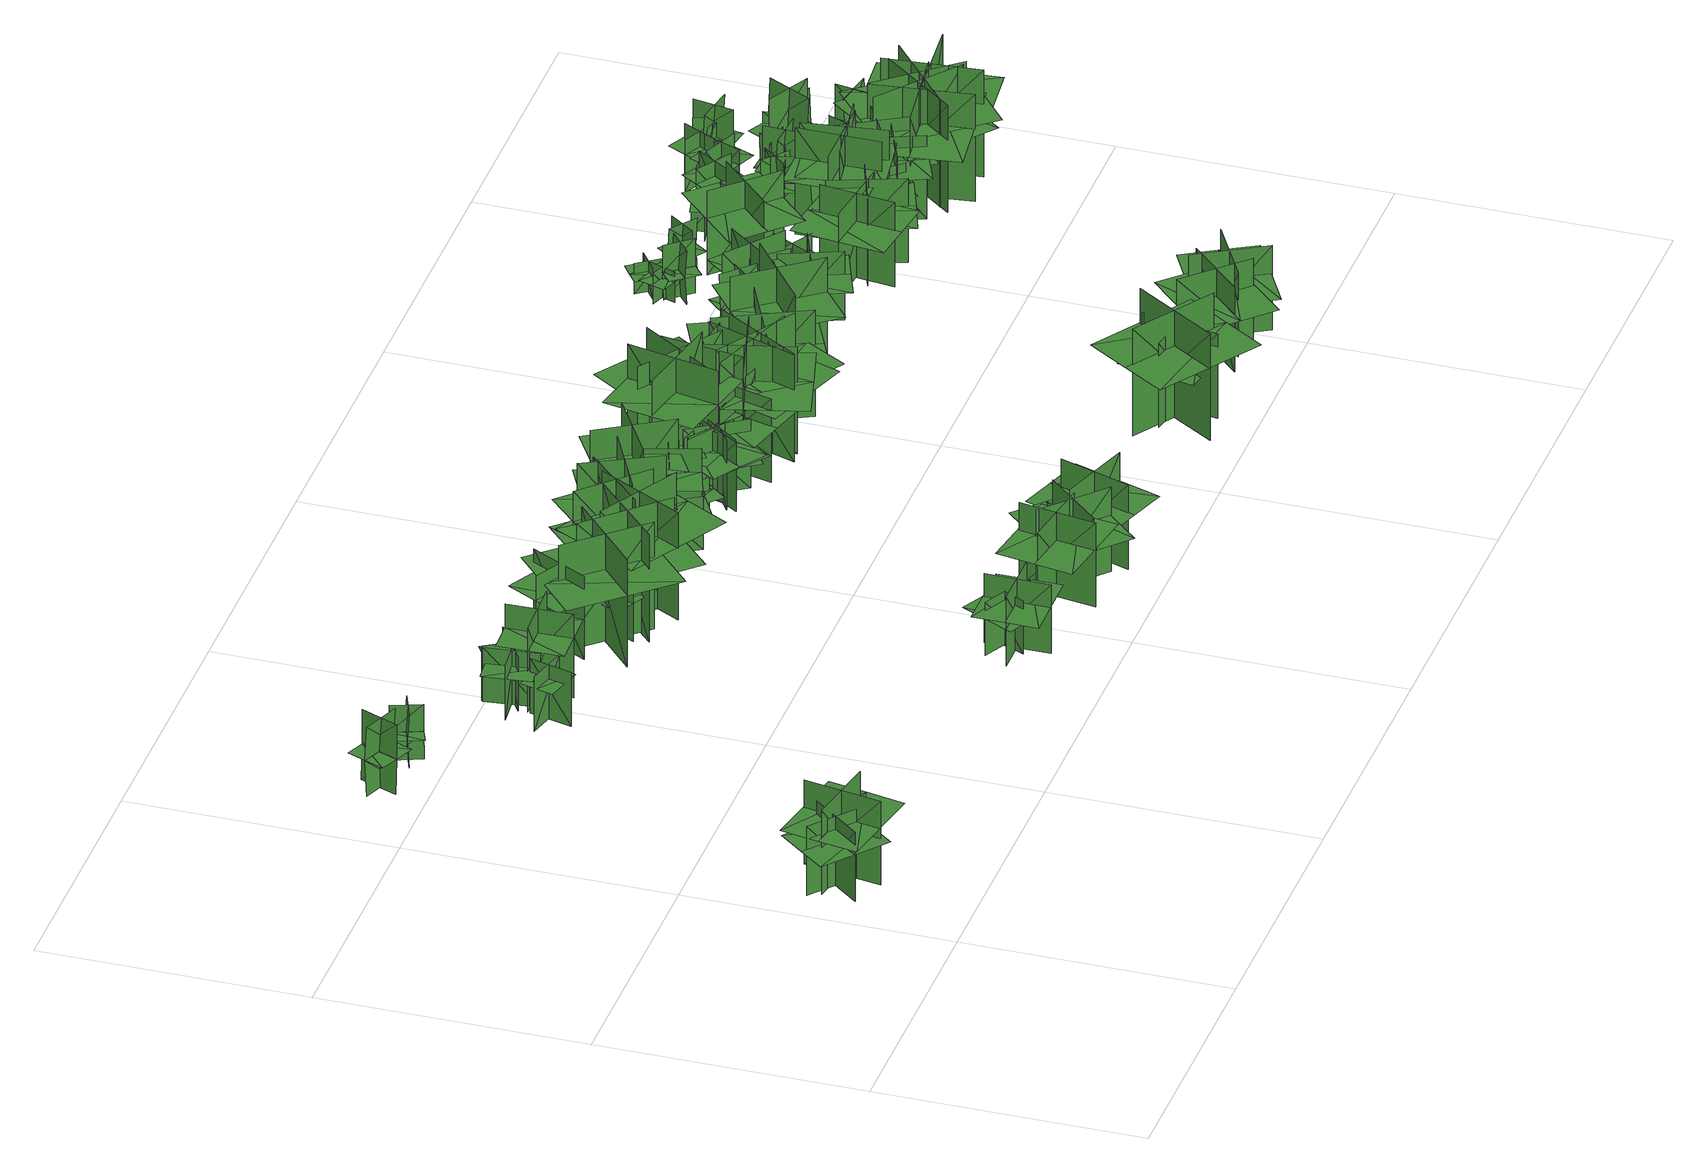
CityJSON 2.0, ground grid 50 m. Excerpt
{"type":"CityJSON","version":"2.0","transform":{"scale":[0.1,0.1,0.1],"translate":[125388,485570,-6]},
"CityObjects":{
"tree1":{"type":"SolitaryVegetationObject","geometry":[{"type":"MultiSurface","lod":"1","boundaries":[[[0,1,2]],[[0,2,3]],[[4,5,6]],[[4,6,7]],[[8,9,10]],[[8,10,11]],[[8,11,12]],[[8,12,13]]]}]},
"tree2":{"type":"SolitaryVegetationObject","geometry":[{"type":"MultiSurface","lod":"1","boundaries":[[[14,15,16]],[[14,16,17]],[[18,19,20]],[[18,20,21]],[[22,23,24]],[[22,24,25]],[[22,25,26]],[[22,26,27]]]}]},
"tree3":{"type":"SolitaryVegetationObject","geometry":[{"type":"MultiSurface","lod":"1","boundaries":[[[28,29,30]],[[28,30,31]],[[32,33,34]],[[32,34,35]],[[36,37,33]],[[36,33,32]],[[38,39,29]],[[38,29,28]],[[28,29,40]],[[28,40,41]],[[28,42,43]],[[28,43,29]]]}]},
"tree4":{"type":"SolitaryVegetationObject","geometry":[{"type":"MultiSurface","lod":"1","boundaries":[[[44,45,46]],[[44,46,47]],[[48,49,50]],[[48,50,51]],[[52,53,49]],[[52,49,48]],[[54,55,45]],[[54,45,44]],[[44,45,56]],[[44,56,57]],[[44,58,59]],[[44,59,45]]]}]},
"tree5":{"type":"SolitaryVegetationObject","geometry":[{"type":"MultiSurface","lod":"1","boundaries":[[[60,61,62]],[[60,62,63]],[[64,65,66]],[[64,66,67]],[[68,69,70]],[[68,70,71]],[[68,72,73]],[[68,73,69]]]}]},
"tree6":{"type":"SolitaryVegetationObject","geometry":[{"type":"MultiSurface","lod":"1","boundaries":[[[74,75,76]],[[74,76,77]],[[78,79,80]],[[78,80,81]],[[82,83,84]],[[82,84,85]],[[82,85,86]],[[82,86,87]]]}]},
"tree7":{"type":"SolitaryVegetationObject","geometry":[{"type":"MultiSurface","lod":"1","boundaries":[[[88,89,90]],[[88,90,91]],[[92,93,94]],[[92,94,95]],[[96,97,98]],[[96,98,99]],[[96,99,100]],[[96,100,101]]]}]},
"tree8":{"type":"SolitaryVegetationObject","geometry":[{"type":"MultiSurface","lod":"1","boundaries":[[[102,103,104]],[[102,104,105]],[[106,107,108]],[[106,108,109]],[[110,111,112]],[[110,112,113]],[[110,113,114]],[[110,114,115]]]}]},
"tree9":{"type":"SolitaryVegetationObject","geometry":[{"type":"MultiSurface","lod":"1","boundaries":[[[116,117,118]],[[116,118,119]],[[120,121,122]],[[120,122,123]],[[124,125,126]],[[124,126,127]],[[124,128,129]],[[124,129,125]]]}]},
"tree10":{"type":"SolitaryVegetationObject","geometry":[{"type":"MultiSurface","lod":"1","boundaries":[[[130,131,132]],[[130,132,133]],[[134,135,136]],[[134,136,137]],[[138,139,140]],[[138,140,141]],[[138,141,142]],[[138,142,143]]]}]},
"tree11":{"type":"SolitaryVegetationObject","geometry":[{"type":"MultiSurface","lod":"1","boundaries":[[[144,145,146]],[[144,146,147]],[[148,149,150]],[[148,150,151]],[[152,153,154]],[[152,154,155]],[[152,155,156]],[[152,156,157]]]}]},
"tree12":{"type":"SolitaryVegetationObject","geometry":[{"type":"MultiSurface","lod":"1","boundaries":[[[158,159,160]],[[158,160,161]],[[162,163,164]],[[162,164,165]],[[166,167,168]],[[166,168,169]],[[166,169,170]],[[166,170,171]]]}]},
"tree13":{"type":"SolitaryVegetationObject","geometry":[{"type":"MultiSurface","lod":"1","boundaries":[[[172,173,174]],[[172,174,175]],[[176,177,178]],[[176,178,179]],[[180,181,182]],[[180,182,183]],[[180,183,184]],[[180,184,185]]]}]},
"tree14":{"type":"SolitaryVegetationObject","geometry":[{"type":"MultiSurface","lod":"1","boundaries":[[[186,187,188]],[[186,188,189]],[[190,191,192]],[[190,192,193]],[[194,195,196]],[[194,196,197]],[[194,197,198]],[[194,198,199]]]}]},
"tree15":{"type":"SolitaryVegetationObject","geometry":[{"type":"MultiSurface","lod":"1","boundaries":[[[200,201,202]],[[200,202,203]],[[204,205,206]],[[204,206,207]],[[208,209,210]],[[208,210,211]],[[208,211,212]],[[208,212,213]]]}]},
"tree16":{"type":"SolitaryVegetationObject","geometry":[{"type":"MultiSurface","lod":"1","boundaries":[[[214,215,216]],[[214,216,217]],[[218,219,220]],[[218,220,221]],[[222,223,224]],[[222,224,225]],[[222,225,226]],[[222,226,227]]]}]},
"tree17":{"type":"SolitaryVegetationObject","geometry":[{"type":"MultiSurface","lod":"1","boundaries":[[[228,229,230]],[[228,230,231]],[[232,233,234]],[[232,234,235]],[[236,237,238]],[[236,238,239]],[[236,239,240]],[[236,240,241]]]}]},
"tree18":{"type":"SolitaryVegetationObject","geometry":[{"type":"MultiSurface","lod":"1","boundaries":[[[242,243,244]],[[242,244,245]],[[246,247,248]],[[246,248,249]],[[250,251,252]],[[250,252,253]],[[250,253,254]],[[250,254,255]]]}]},
"tree19":{"type":"SolitaryVegetationObject","geometry":[{"type":"MultiSurface","lod":"1","boundaries":[[[256,257,258]],[[256,258,259]],[[260,261,262]],[[260,262,263]],[[264,265,266]],[[264,266,267]],[[264,268,269]],[[264,269,265]]]}]},
"tree20":{"type":"SolitaryVegetationObject","geometry":[{"type":"MultiSurface","lod":"1","boundaries":[[[270,271,272]],[[270,272,273]],[[274,275,276]],[[274,276,277]],[[278,279,280]],[[278,280,281]],[[278,281,282]],[[278,282,283]]]}]},
"tree21":{"type":"SolitaryVegetationObject","geometry":[{"type":"MultiSurface","lod":"1","boundaries":[[[284,285,286]],[[284,286,287]],[[288,289,290]],[[288,290,291]],[[292,293,294]],[[292,294,295]],[[292,295,296]],[[292,296,297]]]}]},
"tree22":{"type":"SolitaryVegetationObject","geometry":[{"type":"MultiSurface","lod":"1","boundaries":[[[298,299,300]],[[298,300,301]],[[302,303,304]],[[302,304,305]],[[306,307,308]],[[306,308,309]],[[306,309,310]],[[306,310,311]]]}]},
"tree23":{"type":"SolitaryVegetationObject","geometry":[{"type":"MultiSurface","lod":"1","boundaries":[[[312,313,314]],[[312,314,315]],[[316,317,318]],[[316,318,319]],[[320,321,322]],[[320,322,323]],[[320,323,324]],[[320,324,325]]]}]},
"tree24":{"type":"SolitaryVegetationObject","geometry":[{"type":"MultiSurface","lod":"1","boundaries":[[[326,327,328]],[[326,328,329]],[[330,331,332]],[[330,332,333]],[[334,335,336]],[[334,336,337]],[[334,338,339]],[[334,339,335]]]}]},
"tree25":{"type":"SolitaryVegetationObject","geometry":[{"type":"MultiSurface","lod":"1","boundaries":[[[340,341,342]],[[340,342,343]],[[344,345,346]],[[344,346,347]],[[348,349,350]],[[348,350,351]],[[348,351,352]],[[348,352,353]]]}]},
"tree26":{"type":"SolitaryVegetationObject","geometry":[{"type":"MultiSurface","lod":"1","boundaries":[[[354,355,356]],[[354,356,357]],[[358,359,360]],[[358,360,361]],[[362,363,364]],[[362,364,365]],[[362,365,366]],[[362,366,367]]]}]},
"tree27":{"type":"SolitaryVegetationObject","geometry":[{"type":"MultiSurface","lod":"1","boundaries":[[[368,369,370]],[[368,370,371]],[[372,373,374]],[[372,374,375]],[[376,377,378]],[[376,378,379]],[[376,379,380]],[[376,380,381]]]}]},
"tree28":{"type":"SolitaryVegetationObject","geometry":[{"type":"MultiSurface","lod":"1","boundaries":[[[382,383,384]],[[382,384,385]],[[386,387,388]],[[386,388,389]],[[390,391,392]],[[390,392,393]],[[390,393,394]],[[390,394,395]]]}]},
"tree29":{"type":"SolitaryVegetationObject","geometry":[{"type":"MultiSurface","lod":"1","boundaries":[[[396,397,398]],[[396,398,399]],[[400,401,402]],[[400,402,403]],[[404,405,406]],[[404,406,407]],[[404,407,408]],[[404,408,409]]]}]},
"tree30":{"type":"SolitaryVegetationObject","geometry":[{"type":"MultiSurface","lod":"1","boundaries":[[[410,411,412]],[[410,412,413]],[[414,415,416]],[[414,416,417]],[[418,419,420]],[[418,420,421]],[[418,421,422]],[[418,422,423]]]}]},
"tree31":{"type":"SolitaryVegetationObject","geometry":[{"type":"MultiSurface","lod":"1","boundaries":[[[424,425,426]],[[424,426,427]],[[428,429,430]],[[428,430,431]],[[432,433,434]],[[432,434,435]],[[432,435,436]],[[432,436,437]]]}]},
"tree32":{"type":"SolitaryVegetationObject","geometry":[{"type":"MultiSurface","lod":"1","boundaries":[[[438,439,440]],[[438,440,441]],[[442,443,444]],[[442,444,445]],[[446,447,448]],[[446,448,449]],[[446,449,450]],[[446,450,451]]]}]},
"tree33":{"type":"SolitaryVegetationObject","geometry":[{"type":"MultiSurface","lod":"1","boundaries":[[[452,453,454]],[[452,454,455]],[[456,457,458]],[[456,458,459]],[[460,461,462]],[[460,462,463]],[[460,463,464]],[[460,464,465]]]}]},
"tree34":{"type":"SolitaryVegetationObject","geometry":[{"type":"MultiSurface","lod":"1","boundaries":[[[466,467,468]],[[466,468,469]],[[470,471,472]],[[470,472,473]],[[474,475,476]],[[474,476,477]],[[474,477,478]],[[474,478,479]]]}]},
"tree35":{"type":"SolitaryVegetationObject","geometry":[{"type":"MultiSurface","lod":"1","boundaries":[[[480,481,482]],[[480,482,483]],[[484,485,486]],[[484,486,487]],[[488,489,490]],[[488,490,491]],[[488,491,492]],[[488,492,493]]]}]},
"tree36":{"type":"SolitaryVegetationObject","geometry":[{"type":"MultiSurface","lod":"1","boundaries":[[[494,495,496]],[[494,496,497]],[[498,499,500]],[[498,500,501]],[[502,503,504]],[[502,504,505]],[[502,505,506]],[[502,506,507]]]}]},
"tree37":{"type":"SolitaryVegetationObject","geometry":[{"type":"MultiSurface","lod":"1","boundaries":[[[508,509,510]],[[508,510,511]],[[512,513,514]],[[512,514,515]],[[516,517,518]],[[516,518,519]],[[516,519,520]],[[516,520,521]]]}]},
"tree38":{"type":"SolitaryVegetationObject","geometry":[{"type":"MultiSurface","lod":"1","boundaries":[[[522,523,524]],[[522,524,525]],[[526,527,528]],[[526,528,529]],[[530,531,532]],[[530,532,533]],[[530,533,534]],[[530,534,535]]]}]},
"tree39":{"type":"SolitaryVegetationObject","geometry":[{"type":"MultiSurface","lod":"1","boundaries":[[[536,537,538]],[[536,538,539]],[[540,541,542]],[[540,542,543]],[[544,545,546]],[[544,546,547]],[[544,547,548]],[[544,548,549]]]}]},
"tree40":{"type":"SolitaryVegetationObject","geometry":[{"type":"MultiSurface","lod":"1","boundaries":[[[550,551,552]],[[550,552,553]],[[554,555,556]],[[554,556,557]],[[558,559,560]],[[558,560,561]],[[558,561,562]],[[558,562,563]]]}]},
"tree41":{"type":"SolitaryVegetationObject","geometry":[{"type":"MultiSurface","lod":"1","boundaries":[[[564,565,566]],[[564,566,567]],[[568,569,570]],[[568,570,571]],[[572,573,574]],[[572,574,575]],[[572,575,576]],[[572,576,577]]]}]},
"tree42":{"type":"SolitaryVegetationObject","geometry":[{"type":"MultiSurface","lod":"1","boundaries":[[[578,579,580]],[[578,580,581]],[[582,583,584]],[[582,584,585]],[[586,587,588]],[[586,588,589]],[[586,589,590]],[[586,590,591]]]}]},
"tree43":{"type":"SolitaryVegetationObject","geometry":[{"type":"MultiSurface","lod":"1","boundaries":[[[592,593,594]],[[592,594,595]],[[596,597,598]],[[596,598,599]],[[600,601,602]],[[600,602,603]],[[600,603,604]],[[600,604,605]]]}]},
"tree44":{"type":"SolitaryVegetationObject","geometry":[{"type":"MultiSurface","lod":"1","boundaries":[[[606,607,608]],[[606,608,609]],[[610,611,612]],[[610,612,613]],[[614,615,611]],[[614,611,610]],[[616,617,607]],[[616,607,606]],[[606,607,618]],[[606,618,619]],[[606,620,621]],[[606,621,607]]]}]},
"tree45":{"type":"SolitaryVegetationObject","geometry":[{"type":"MultiSurface","lod":"1","boundaries":[[[622,623,624]],[[622,624,625]],[[626,627,628]],[[626,628,629]],[[630,631,632]],[[630,632,633]],[[630,633,634]],[[630,634,635]]]}]},
"tree46":{"type":"SolitaryVegetationObject","geometry":[{"type":"MultiSurface","lod":"1","boundaries":[[[636,637,638]],[[636,638,639]],[[640,641,642]],[[640,642,643]],[[644,645,646]],[[644,646,647]],[[644,647,648]],[[644,648,649]]]}]},
"tree47":{"type":"SolitaryVegetationObject","geometry":[{"type":"MultiSurface","lod":"1","boundaries":[[[650,651,652]],[[650,652,653]],[[654,655,656]],[[654,656,657]],[[658,659,660]],[[658,660,661]],[[658,661,662]],[[658,662,663]]]}]},
"tree48":{"type":"SolitaryVegetationObject","geometry":[{"type":"MultiSurface","lod":"1","boundaries":[[[664,665,666]],[[664,666,667]],[[668,669,670]],[[668,670,671]],[[672,673,674]],[[672,674,675]],[[672,675,676]],[[672,676,677]]]}]},
"tree49":{"type":"SolitaryVegetationObject","geometry":[{"type":"MultiSurface","lod":"1","boundaries":[[[678,679,680]],[[678,680,681]],[[682,683,684]],[[682,684,685]],[[686,687,688]],[[686,688,689]],[[686,689,690]],[[686,690,691]]]}]},
"tree50":{"type":"SolitaryVegetationObject","geometry":[{"type":"MultiSurface","lod":"1","boundaries":[[[692,693,694]],[[692,694,695]],[[696,697,698]],[[696,698,699]],[[700,701,702]],[[700,702,703]],[[700,703,704]],[[700,704,705]]]}]},
"tree51":{"type":"SolitaryVegetationObject","geometry":[{"type":"MultiSurface","lod":"1","boundaries":[[[706,707,708]],[[706,708,709]],[[710,711,712]],[[710,712,713]],[[714,715,716]],[[714,716,717]],[[714,718,719]],[[714,719,715]]]}]},
"tree52":{"type":"SolitaryVegetationObject","geometry":[{"type":"MultiSurface","lod":"1","boundaries":[[[720,721,722]],[[720,722,723]],[[724,725,726]],[[724,726,727]],[[728,729,725]],[[728,725,724]],[[730,731,721]],[[730,721,720]],[[720,721,732]],[[720,732,733]],[[720,734,735]],[[720,735,721]]]}]},
"tree53":{"type":"SolitaryVegetationObject","geometry":[{"type":"MultiSurface","lod":"1","boundaries":[[[736,737,738]],[[736,738,739]],[[740,741,742]],[[740,742,743]],[[744,745,746]],[[744,746,747]],[[744,748,749]],[[744,749,745]]]}]},
"tree54":{"type":"SolitaryVegetationObject","geometry":[{"type":"MultiSurface","lod":"1","boundaries":[[[750,751,752]],[[750,752,753]],[[754,755,756]],[[754,756,757]],[[758,759,760]],[[758,760,761]],[[758,761,762]],[[758,762,763]]]}]},
"tree55":{"type":"SolitaryVegetationObject","geometry":[{"type":"MultiSurface","lod":"1","boundaries":[[[764,765,766]],[[764,766,767]],[[768,769,770]],[[768,770,771]],[[772,773,774]],[[772,774,775]],[[772,775,776]],[[772,776,777]]]}]},
"tree56":{"type":"SolitaryVegetationObject","geometry":[{"type":"MultiSurface","lod":"1","boundaries":[[[778,779,780]],[[778,780,781]],[[782,783,784]],[[782,784,785]],[[786,787,788]],[[786,788,789]],[[786,789,790]],[[786,790,791]]]}]},
"tree57":{"type":"SolitaryVegetationObject","geometry":[{"type":"MultiSurface","lod":"1","boundaries":[[[792,793,794]],[[792,794,795]],[[796,797,798]],[[796,798,799]],[[800,801,802]],[[800,802,803]],[[800,803,804]],[[800,804,805]]]}]},
"tree58":{"type":"SolitaryVegetationObject","geometry":[{"type":"MultiSurface","lod":"1","boundaries":[[[806,807,808]],[[806,808,809]],[[810,811,812]],[[810,812,813]],[[814,815,816]],[[814,816,817]],[[814,817,818]],[[814,818,819]]]}]},
"tree59":{"type":"SolitaryVegetationObject","geometry":[{"type":"MultiSurface","lod":"1","boundaries":[[[820,821,822]],[[820,822,823]],[[824,825,826]],[[824,826,827]],[[828,829,825]],[[828,825,824]],[[830,831,821]],[[830,821,820]],[[820,821,832]],[[820,832,833]],[[820,834,835]],[[820,835,821]]]}]},
"tree60":{"type":"SolitaryVegetationObject","geometry":[{"type":"MultiSurface","lod":"1","boundaries":[[[836,837,838]],[[836,838,839]],[[840,841,842]],[[840,842,843]],[[844,845,846]],[[844,846,847]],[[844,848,849]],[[844,849,845]]]}]},
"tree61":{"type":"SolitaryVegetationObject","geometry":[{"type":"MultiSurface","lod":"1","boundaries":[[[850,851,852]],[[850,852,853]],[[854,855,856]],[[854,856,857]],[[858,859,860]],[[858,860,861]],[[858,861,862]],[[858,862,863]]]}]},
"tree62":{"type":"SolitaryVegetationObject","geometry":[{"type":"MultiSurface","lod":"1","boundaries":[[[864,865,866]],[[864,866,867]],[[868,869,870]],[[868,870,871]],[[872,873,869]],[[872,869,868]],[[874,875,865]],[[874,865,864]],[[864,865,876]],[[864,876,877]],[[864,878,879]],[[864,879,865]]]}]},
"tree63":{"type":"SolitaryVegetationObject","geometry":[{"type":"MultiSurface","lod":"1","boundaries":[[[880,881,882]],[[880,882,883]],[[884,885,886]],[[884,886,887]],[[888,889,890]],[[888,890,891]],[[888,891,892]],[[888,892,893]]]}]},
"tree64":{"type":"SolitaryVegetationObject","geometry":[{"type":"MultiSurface","lod":"1","boundaries":[[[894,895,896]],[[894,896,897]],[[898,899,900]],[[898,900,901]],[[902,903,904]],[[902,904,905]],[[902,905,906]],[[902,906,907]]]}]},
"tree65":{"type":"SolitaryVegetationObject","geometry":[{"type":"MultiSurface","lod":"1","boundaries":[[[908,909,910]],[[908,910,911]],[[912,913,914]],[[912,914,915]],[[916,917,918]],[[916,918,919]],[[916,919,920]],[[916,920,921]]]}]},
"tree66":{"type":"SolitaryVegetationObject","geometry":[{"type":"MultiSurface","lod":"1","boundaries":[[[922,923,924]],[[922,924,925]],[[926,927,928]],[[926,928,929]],[[930,931,932]],[[930,932,933]],[[930,933,934]],[[930,934,935]]]}]},
"tree67":{"type":"SolitaryVegetationObject","geometry":[{"type":"MultiSurface","lod":"1","boundaries":[[[936,937,938]],[[936,938,939]],[[940,941,942]],[[940,942,943]],[[944,945,946]],[[944,946,947]],[[944,947,948]],[[944,948,949]]]}]},
"tree68":{"type":"SolitaryVegetationObject","geometry":[{"type":"MultiSurface","lod":"1","boundaries":[[[950,951,952]],[[950,952,953]],[[954,955,956]],[[954,956,957]],[[958,959,960]],[[958,960,961]],[[958,961,962]],[[958,962,963]]]}]},
"tree69":{"type":"SolitaryVegetationObject","geometry":[{"type":"MultiSurface","lod":"1","boundaries":[[[964,965,966]],[[964,966,967]],[[968,969,970]],[[968,970,971]],[[972,973,974]],[[972,974,975]],[[972,975,976]],[[972,976,977]]]}]},
"tree70":{"type":"SolitaryVegetationObject","geometry":[{"type":"MultiSurface","lod":"1","boundaries":[[[978,979,980]],[[978,980,981]],[[982,983,984]],[[982,984,985]],[[986,987,988]],[[986,988,989]],[[986,989,990]],[[986,990,991]]]}]},
"tree71":{"type":"SolitaryVegetationObject","geometry":[{"type":"MultiSurface","lod":"1","boundaries":[[[992,993,994]],[[992,994,995]],[[996,997,998]],[[996,998,999]],[[1000,1001,997]],[[1000,997,996]],[[1002,1003,993]],[[1002,993,992]],[[992,993,1004]],[[992,1004,1005]],[[992,1006,1007]],[[992,1007,993]]]}]},
"tree72":{"type":"SolitaryVegetationObject","geometry":[{"type":"MultiSurface","lod":"1","boundaries":[[[1008,1009,1010]],[[1008,1010,1011]],[[1012,1013,1014]],[[1012,1014,1015]],[[1016,1017,1018]],[[1016,1018,1019]],[[1016,1019,1020]],[[1016,1020,1021]]]}]},
"tree73":{"type":"SolitaryVegetationObject","geometry":[{"type":"MultiSurface","lod":"1","boundaries":[[[1022,1023,1024]],[[1022,1024,1025]],[[1026,1027,1028]],[[1026,1028,1029]],[[1030,1031,1032]],[[1030,1032,1033]],[[1030,1033,1034]],[[1030,1034,1035]]]}]},
"tree74":{"type":"SolitaryVegetationObject","geometry":[{"type":"MultiSurface","lod":"1","boundaries":[[[1036,1037,1038]],[[1036,1038,1039]],[[1040,1041,1042]],[[1040,1042,1043]],[[1044,1045,1046]],[[1044,1046,1047]],[[1044,1048,1049]],[[1044,1049,1045]]]}]},
"tree75":{"type":"SolitaryVegetationObject","geometry":[{"type":"MultiSurface","lod":"1","boundaries":[[[1050,1051,1052]],[[1050,1052,1053]],[[1054,1055,1056]],[[1054,1056,1057]],[[1058,1059,1055]],[[1058,1055,1054]],[[1060,1061,1051]],[[1060,1051,1050]],[[1050,1051,1062]],[[1050,1062,1063]],[[1050,1064,1065]],[[1050,1065,1051]]]}]},
"tree76":{"type":"SolitaryVegetationObject","geometry":[{"type":"MultiSurface","lod":"1","boundaries":[[[1066,1067,1068]],[[1066,1068,1069]],[[1070,1071,1072]],[[1070,1072,1073]],[[1074,1075,1071]],[[1074,1071,1070]],[[1076,1077,1067]],[[1076,1067,1066]],[[1066,1067,1078]],[[1066,1078,1079]],[[1066,1080,1081]],[[1066,1081,1067]]]}]},
"tree77":{"type":"SolitaryVegetationObject","geometry":[{"type":"MultiSurface","lod":"1","boundaries":[[[1082,1083,1084]],[[1082,1084,1085]],[[1086,1087,1088]],[[1086,1088,1089]],[[1090,1091,1092]],[[1090,1092,1093]],[[1090,1093,1094]],[[1090,1094,1095]]]}]},
"tree78":{"type":"SolitaryVegetationObject","geometry":[{"type":"MultiSurface","lod":"1","boundaries":[[[1096,1097,1098]],[[1096,1098,1099]],[[1100,1101,1102]],[[1100,1102,1103]],[[1104,1105,1106]],[[1104,1106,1107]],[[1104,1107,1108]],[[1104,1108,1109]]]}]},
"tree79":{"type":"SolitaryVegetationObject","geometry":[{"type":"MultiSurface","lod":"1","boundaries":[[[1110,1111,1112]],[[1110,1112,1113]],[[1114,1115,1116]],[[1114,1116,1117]],[[1118,1119,1115]],[[1118,1115,1114]],[[1120,1121,1111]],[[1120,1111,1110]],[[1110,1111,1122]],[[1110,1122,1123]],[[1110,1124,1125]],[[1110,1125,1111]]]}]},
"tree80":{"type":"SolitaryVegetationObject","geometry":[{"type":"MultiSurface","lod":"1","boundaries":[[[1126,1127,1128]],[[1126,1128,1129]],[[1130,1131,1132]],[[1130,1132,1133]],[[1134,1135,1136]],[[1134,1136,1137]],[[1134,1137,1138]],[[1134,1138,1139]]]}]},
"tree81":{"type":"SolitaryVegetationObject","geometry":[{"type":"MultiSurface","lod":"1","boundaries":[[[1140,1141,1142]],[[1140,1142,1143]],[[1144,1145,1146]],[[1144,1146,1147]],[[1148,1149,1145]],[[1148,1145,1144]],[[1150,1151,1141]],[[1150,1141,1140]],[[1140,1141,1152]],[[1140,1152,1153]],[[1140,1154,1155]],[[1140,1155,1141]]]}]},
"tree82":{"type":"SolitaryVegetationObject","geometry":[{"type":"MultiSurface","lod":"1","boundaries":[[[1156,1157,1158]],[[1156,1158,1159]],[[1160,1161,1162]],[[1160,1162,1163]],[[1164,1165,1161]],[[1164,1161,1160]],[[1166,1167,1157]],[[1166,1157,1156]],[[1156,1157,1168]],[[1156,1168,1169]],[[1156,1170,1171]],[[1156,1171,1157]]]}]},
"tree83":{"type":"SolitaryVegetationObject","geometry":[{"type":"MultiSurface","lod":"1","boundaries":[[[1172,1173,1174]],[[1172,1174,1175]],[[1176,1177,1178]],[[1176,1178,1179]],[[1180,1181,1182]],[[1180,1182,1183]],[[1180,1183,1184]],[[1180,1184,1185]]]}]},
"tree84":{"type":"SolitaryVegetationObject","geometry":[{"type":"MultiSurface","lod":"1","boundaries":[[[1186,1187,1188]],[[1186,1188,1189]],[[1190,1191,1192]],[[1190,1192,1193]],[[1194,1195,1196]],[[1194,1196,1197]],[[1194,1198,1199]],[[1194,1199,1195]]]}]},
"tree85":{"type":"SolitaryVegetationObject","geometry":[{"type":"MultiSurface","lod":"1","boundaries":[[[1200,1201,1202]],[[1200,1202,1203]],[[1204,1205,1206]],[[1204,1206,1207]],[[1208,1209,1210]],[[1208,1210,1211]],[[1208,1211,1212]],[[1208,1212,1213]]]}]},
"tree86":{"type":"SolitaryVegetationObject","geometry":[{"type":"MultiSurface","lod":"1","boundaries":[[[1214,1215,1216]],[[1214,1216,1217]],[[1218,1219,1220]],[[1218,1220,1221]],[[1222,1223,1219]],[[1222,1219,1218]],[[1224,1225,1215]],[[1224,1215,1214]],[[1214,1215,1226]],[[1214,1226,1227]],[[1214,1228,1229]],[[1214,1229,1215]]]}]},
"tree87":{"type":"SolitaryVegetationObject","geometry":[{"type":"MultiSurface","lod":"1","boundaries":[[[1230,1231,1232]],[[1230,1232,1233]],[[1234,1235,1236]],[[1234,1236,1237]],[[1238,1239,1240]],[[1238,1240,1241]],[[1238,1241,1242]],[[1238,1242,1243]]]}]},
"tree88":{"type":"SolitaryVegetationObject","geometry":[{"type":"MultiSurface","lod":"1","boundaries":[[[1244,1245,1246]],[[1244,1246,1247]],[[1248,1249,1250]],[[1248,1250,1251]],[[1252,1253,1254]],[[1252,1254,1255]],[[1252,1255,1256]],[[1252,1256,1257]]]}]},
"tree89":{"type":"SolitaryVegetationObject","geometry":[{"type":"MultiSurface","lod":"1","boundaries":[[[1258,1259,1260]],[[1258,1260,1261]],[[1262,1263,1264]],[[1262,1264,1265]],[[1266,1267,1268]],[[1266,1268,1269]],[[1266,1269,1270]],[[1266,1270,1271]]]}]},
"tree90":{"type":"SolitaryVegetationObject","geometry":[{"type":"MultiSurface","lod":"1","boundaries":[[[1272,1273,1274]],[[1272,1274,1275]],[[1276,1277,1278]],[[1276,1278,1279]],[[1280,1281,1277]],[[1280,1277,1276]],[[1282,1283,1273]],[[1282,1273,1272]],[[1272,1273,1284]],[[1272,1284,1285]],[[1272,1286,1287]],[[1272,1287,1273]]]}]},
"tree91":{"type":"SolitaryVegetationObject","geometry":[{"type":"MultiSurface","lod":"1","boundaries":[[[1288,1289,1290]],[[1288,1290,1291]],[[1292,1293,1294]],[[1292,1294,1295]],[[1296,1297,1298]],[[1296,1298,1299]],[[1296,1299,1300]],[[1296,1300,1301]]]}]},
"tree92":{"type":"SolitaryVegetationObject","geometry":[{"type":"MultiSurface","lod":"1","boundaries":[[[1302,1303,1304]],[[1302,1304,1305]],[[1306,1307,1308]],[[1306,1308,1309]],[[1310,1311,1307]],[[1310,1307,1306]],[[1312,1313,1303]],[[1312,1303,1302]],[[1302,1303,1314]],[[1302,1314,1315]],[[1302,1316,1317]],[[1302,1317,1303]]]}]},
"tree93":{"type":"SolitaryVegetationObject","geometry":[{"type":"MultiSurface","lod":"1","boundaries":[[[1318,1319,1320]],[[1318,1320,1321]],[[1322,1323,1324]],[[1322,1324,1325]],[[1326,1327,1328]],[[1326,1328,1329]],[[1326,1329,1330]],[[1326,1330,1331]]]}]},
"tree94":{"type":"SolitaryVegetationObject","geometry":[{"type":"MultiSurface","lod":"1","boundaries":[[[1332,1333,1334]],[[1332,1334,1335]],[[1336,1337,1338]],[[1336,1338,1339]],[[1340,1341,1337]],[[1340,1337,1336]],[[1342,1343,1333]],[[1342,1333,1332]],[[1332,1333,1344]],[[1332,1344,1345]],[[1332,1346,1347]],[[1332,1347,1333]]]}]},
"tree95":{"type":"SolitaryVegetationObject","geometry":[{"type":"MultiSurface","lod":"1","boundaries":[[[1348,1349,1350]],[[1348,1350,1351]],[[1352,1353,1354]],[[1352,1354,1355]],[[1356,1357,1353]],[[1356,1353,1352]],[[1358,1359,1349]],[[1358,1349,1348]],[[1348,1349,1360]],[[1348,1360,1361]],[[1348,1362,1363]],[[1348,1363,1349]]]}]},
"tree96":{"type":"SolitaryVegetationObject","geometry":[{"type":"MultiSurface","lod":"1","boundaries":[[[1364,1365,1366]],[[1364,1366,1367]],[[1368,1369,1370]],[[1368,1370,1371]],[[1372,1373,1374]],[[1372,1374,1375]],[[1372,1375,1376]],[[1372,1376,1377]]]}]},
"tree97":{"type":"SolitaryVegetationObject","geometry":[{"type":"MultiSurface","lod":"1","boundaries":[[[1378,1379,1380]],[[1378,1380,1381]],[[1382,1383,1384]],[[1382,1384,1385]],[[1386,1387,1383]],[[1386,1383,1382]],[[1388,1389,1379]],[[1388,1379,1378]],[[1378,1379,1390]],[[1378,1390,1391]],[[1378,1392,1393]],[[1378,1393,1379]]]}]},
"tree98":{"type":"SolitaryVegetationObject","geometry":[{"type":"MultiSurface","lod":"1","boundaries":[[[1394,1395,1396]],[[1394,1396,1397]],[[1398,1399,1400]],[[1398,1400,1401]],[[1402,1403,1404]],[[1402,1404,1405]],[[1402,1405,1406]],[[1402,1406,1407]]]}]},
"tree99":{"type":"SolitaryVegetationObject","geometry":[{"type":"MultiSurface","lod":"1","boundaries":[[[1408,1409,1410]],[[1408,1410,1411]],[[1412,1413,1414]],[[1412,1414,1415]],[[1416,1417,1418]],[[1416,1418,1419]],[[1416,1419,1420]],[[1416,1420,1421]]]}]},
"tree100":{"type":"SolitaryVegetationObject","geometry":[{"type":"MultiSurface","lod":"1","boundaries":[[[1422,1423,1424]],[[1422,1424,1425]],[[1426,1427,1428]],[[1426,1428,1429]],[[1430,1431,1427]],[[1430,1427,1426]],[[1432,1433,1423]],[[1432,1423,1422]],[[1422,1423,1434]],[[1422,1434,1435]],[[1422,1436,1437]],[[1422,1437,1423]]]}]}
},
"vertices":[
[133,294,14],[133,294,154],[57,201,154],[57,201,14],[139,213,14],[139,213,154],[50,286,154],[50,286,14],[153,202,108],[191,248,108],[80,340,108],[41,293,108],[3,246,108],[115,155,108],
[146,320,14],[146,320,184],[120,175,184],[120,175,14],[201,237,14],[201,237,184],[62,263,184],[62,263,14],[223,233,129],[236,305,129],[63,337,129],[49,265,129],[36,192,129],[209,160,129],
[85,1094,146],[57,1023,146],[93,1008,147],[122,1079,147],[107,1046,146],[36,1074,146],[34,1070,216],[105,1041,216],[105,1041,76],[34,1070,76],[82,1095,76],[54,1024,76],[57,1023,216],[85,1094,216],[50,1108,147],[21,1038,147],
[168,1072,124],[189,1016,124],[218,1028,124],[197,1083,124],[206,1056,124],[150,1034,124],[152,1031,178],[207,1053,178],[207,1053,69],[152,1031,69],[165,1071,69],[187,1015,69],[189,1016,178],[168,1072,178],[140,1061,124],[161,1005,124],
[341,866,60],[421,846,60],[421,846,170],[341,866,170],[375,810,60],[395,890,60],[395,890,170],[375,810,170],[348,864,142],[421,846,142],[429,878,142],[356,896,142],[340,833,142],[413,814,142],
[352,921,66],[451,931,66],[451,931,175],[352,921,175],[408,876,66],[397,976,66],[397,976,175],[408,876,175],[407,880,144],[451,885,144],[441,976,144],[398,972,144],[354,967,144],[364,876,144],
[401,979,65],[456,895,65],[456,895,174],[401,979,174],[387,909,65],[471,963,65],[471,963,174],[387,909,174],[391,911,144],[414,874,144],[492,924,144],[468,961,144],[444,998,144],[367,948,144],
[518,899,60],[396,895,60],[396,895,230],[518,899,230],[459,955,60],[462,833,60],[462,833,230],[459,955,230],[459,955,182],[398,953,182],[402,831,182],[462,833,182],[523,835,182],[520,956,182],
[534,958,62],[529,875,62],[529,875,172],[534,958,172],[485,914,62],[568,909,62],[568,909,172],[485,914,172],[534,951,143],[529,875,143],[562,873,143],[566,949,143],[501,953,143],[496,877,143],
[561,931,60],[669,875,60],[669,875,229],[561,931,229],[585,853,60],[642,961,60],[642,961,229],[585,853,229],[585,853,181],[639,825,181],[696,933,181],[642,961,181],[588,989,181],[531,882,181],
[589,777,57],[589,777,274],[728,902,274],[728,902,57],[598,903,57],[598,903,274],[718,769,274],[718,769,57],[579,924,203],[509,861,203],[660,694,203],[729,757,203],[799,820,203],[648,986,203],
[719,811,57],[650,845,57],[650,845,165],[719,811,165],[703,860,57],[669,791,57],[669,791,165],[703,860,165],[703,860,134],[668,877,134],[634,808,134],[669,791,134],[704,774,134],[738,843,134],
[914,238,12],[914,238,152],[914,118,152],[914,118,12],[970,180,12],[970,180,152],[854,180,152],[854,180,12],[988,180,106],[988,240,106],[844,240,106],[844,180,106],[844,119,106],[988,120,106],
[954,181,15],[954,181,123],[870,223,123],[870,223,15],[894,162,15],[894,162,123],[934,243,123],[934,243,15],[888,150,88],[930,129,88],[979,230,88],[937,250,88],[895,271,88],[846,170,88],
[804,760,56],[804,760,273],[676,895,273],[676,895,56],[678,765,56],[678,765,273],[809,889,273],[809,889,56],[658,746,203],[722,678,203],[885,833,203],[821,901,203],[756,969,203],[593,814,203],
[846,902,58],[846,902,275],[756,738,275],[756,738,58],[879,780,58],[879,780,275],[721,867,275],[721,867,58],[904,767,204],[949,849,204],[752,957,204],[707,874,204],[662,792,204],[859,684,204],
[753,908,63],[833,895,63],[833,895,171],[753,908,171],[784,866,63],[784,866,171],[797,947,171],[797,947,63],[784,866,137],[817,861,137],[828,925,137],[794,931,137],[761,936,137],[750,872,137],
[779,822,56],[888,932,56],[888,932,272],[779,822,272],[882,822,56],[772,931,56],[772,931,272],[882,822,272],[882,822,212],[937,877,212],[827,986,212],[772,931,212],[718,876,212],[828,767,212],
[880,869,60],[837,939,60],[837,939,170],[880,869,170],[895,932,60],[824,889,60],[824,889,170],[895,932,170],[876,875,141],[837,939,141],[809,922,141],[848,858,141],[904,892,141],[865,956,141],
[1109,237,7],[1109,237,178],[1086,92,178],[1086,92,7],[1166,156,7],[1166,156,178],[1026,178,178],[1026,178,7],[1187,152,122],[1199,225,122],[1025,253,122],[1013,180,122],[1001,108,122],[1176,80,122],
[930,814,57],[860,952,57],[860,952,272],[930,814,272],[963,912,57],[824,842,57],[824,842,272],[963,912,272],[963,912,212],[928,981,212],[789,911,212],[824,842,212],[859,772,212],[998,842,212],
[994,823,62],[994,823,170],[914,775,170],[914,775,62],[977,762,62],[977,762,170],[931,840,170],[931,840,62],[984,750,135],[1025,774,135],[968,871,135],[927,847,135],[887,823,135],[944,726,135],
[1099,203,4],[1099,203,175],[1207,103,175],[1207,103,4],[1199,205,4],[1199,205,175],[1102,101,175],[1102,101,4],[1214,221,119],[1160,271,119],[1039,142,119],[1093,92,119],[1147,42,119],[1267,170,119],
[958,859,59],[955,942,59],[955,942,169],[958,859,169],[1002,907,59],[919,904,59],[919,904,169],[1002,907,169],[957,866,140],[955,942,140],[922,940,140],[925,865,140],[990,867,140],[987,943,140],
[1065,936,58],[933,856,58],[933,856,273],[1065,936,273],[965,961,58],[1046,829,58],[1046,829,273],[965,961,273],[965,961,213],[899,921,213],[979,789,213],[1046,829,213],[1112,869,213],[1031,1002,213],
[969,821,54],[1085,861,54],[1085,861,224],[969,821,224],[1042,785,54],[1003,900,54],[1003,900,224],[1042,785,224],[1042,785,176],[1100,805,176],[1060,920,176],[1003,900,176],[945,881,176],[984,765,176],
[1177,168,4],[1177,168,175],[1317,122,175],[1317,122,4],[1267,211,4],[1267,211,175],[1222,77,175],[1222,77,4],[1273,232,119],[1204,255,119],[1148,87,119],[1218,64,119],[1288,41,119],[1343,209,119],
[1085,831,59],[1085,831,137],[1041,781,137],[1041,781,59],[1087,786,59],[1087,786,137],[1038,829,137],[1038,829,59],[1094,780,112],[1116,805,112],[1056,858,112],[1034,832,112],[1012,807,112],[1072,754,112],
[1098,828,59],[1098,828,199],[1199,763,199],[1199,763,59],[1177,844,59],[1177,844,199],[1114,746,199],[1114,746,59],[1187,859,154],[1137,892,154],[1058,770,154],[1109,738,154],[1159,705,154],[1238,826,154],
[1089,841,60],[1175,892,60],[1175,892,199],[1089,841,199],[1153,824,60],[1103,910,60],[1103,910,199],[1153,824,199],[1153,824,160],[1196,850,160],[1145,935,160],[1103,910,160],[1060,885,160],[1110,799,160],
[1201,760,60],[1201,760,200],[1103,830,200],[1103,830,60],[1120,749,60],[1120,749,200],[1188,842,200],[1188,842,60],[1110,734,154],[1158,699,154],[1243,815,154],[1194,851,154],[1146,886,154],[1061,770,154],
[1192,745,60],[1192,745,200],[1126,845,200],[1126,845,60],[1113,763,60],[1113,763,200],[1210,827,200],[1210,827,60],[1098,753,154],[1131,703,154],[1252,782,154],[1219,832,154],[1186,883,154],[1065,803,154],
[1106,837,56],[1202,812,56],[1202,812,194],[1106,837,194],[1139,780,56],[1164,876,56],[1164,876,194],[1139,780,194],[1139,780,155],[1187,767,155],[1212,864,155],[1164,876,155],[1116,888,155],[1091,792,155],
[1098,892,59],[1272,857,59],[1272,857,306],[1098,892,306],[1163,794,59],[1198,967,59],[1198,967,306],[1163,794,306],[1163,794,237],[1250,776,237],[1285,950,237],[1198,967,237],[1111,985,237],[1076,811,237],
[1173,795,57],[1254,886,57],[1254,886,226],[1173,795,226],[1254,799,57],[1163,880,57],[1163,880,226],[1254,799,226],[1254,799,179],[1294,845,179],[1203,926,179],[1163,880,179],[1122,834,179],[1213,754,179],
[1166,805,61],[1166,805,231],[1308,768,231],[1308,768,61],[1253,853,61],[1253,853,231],[1217,716,231],[1217,716,61],[1258,875,176],[1187,893,176],[1142,723,176],[1214,704,176],[1285,685,176],[1330,856,176],
[1195,854,62],[1268,882,62],[1268,882,170],[1195,854,170],[1242,833,62],[1215,905,62],[1215,905,170],[1242,833,170],[1242,833,140],[1278,846,140],[1251,919,140],[1215,905,140],[1178,892,140],[1206,819,140],
[1168,940,66],[1168,940,283],[1324,837,283],[1324,837,66],[1292,963,66],[1292,963,283],[1193,813,283],[1193,813,66],[1307,987,212],[1229,1038,212],[1105,851,212],[1184,799,212],[1262,748,212],[1386,935,212],
[1382,808,62],[1382,808,279],[1201,761,279],[1201,761,62],[1316,700,62],[1316,700,279],[1271,875,279],[1271,875,62],[1324,673,208],[1414,697,208],[1357,914,208],[1267,891,208],[1176,867,208],[1233,650,208],
[1284,934,60],[1263,780,60],[1263,780,276],[1284,934,276],[1201,872,60],[1354,851,60],[1354,851,276],[1201,872,276],[1201,872,215],[1191,795,215],[1344,774,215],[1354,851,215],[1365,928,215],[1211,949,215],
[1404,751,62],[1404,751,279],[1227,811,279],[1227,811,62],[1290,697,62],[1290,697,279],[1348,868,279],[1348,868,62],[1281,671,208],[1370,641,208],[1442,854,208],[1353,884,208],[1264,914,208],[1192,701,208],
[1391,859,62],[1391,859,279],[1294,699,279],[1294,699,62],[1419,736,62],[1419,736,279],[1264,829,279],[1264,829,62],[1443,722,208],[1491,802,208],[1299,918,208],[1250,837,208],[1202,757,208],[1395,641,208],
[1323,754,57],[1323,754,274],[1492,834,274],[1492,834,57],[1368,872,57],[1368,872,274],[1446,709,274],[1446,709,57],[1356,898,204],[1272,857,204],[1368,655,204],[1453,695,204],[1537,735,204],[1441,938,204],
[1407,888,116],[1409,828,116],[1440,830,117],[1438,889,117],[1438,860,116],[1378,858,116],[1378,854,171],[1438,857,171],[1438,857,62],[1378,854,62],[1404,888,62],[1407,828,62],[1409,828,171],[1407,888,171],[1377,887,117],[1379,827,117],
[1539,837,60],[1431,780,60],[1431,780,229],[1539,837,229],[1461,862,60],[1518,754,60],[1518,754,229],[1461,862,229],[1461,862,181],[1407,833,181],[1464,725,181],[1518,754,181],[1572,782,181],[1515,890,181],
[1748,220,10],[1748,220,227],[1646,63,227],[1646,63,10],[1772,96,10],[1772,96,227],[1620,194,227],[1620,194,10],[1795,81,156],[1846,160,156],[1657,281,156],[1607,203,156],[1556,124,156],[1745,2,156],
[1576,849,57],[1436,741,57],[1436,741,303],[1576,849,303],[1459,865,57],[1568,725,57],[1568,725,303],[1459,865,303],[1459,865,234],[1389,810,234],[1498,670,234],[1568,725,234],[1638,779,234],[1529,919,234],
[1743,215,11],[1743,215,182],[1716,71,182],[1716,71,11],[1797,132,11],[1797,132,182],[1658,159,182],[1658,159,11],[1819,128,126],[1833,201,126],[1659,234,126],[1646,161,126],[1632,89,126],[1805,56,126],
[1571,794,61],[1571,876,61],[1571,876,170],[1571,794,170],[1608,831,61],[1608,831,170],[1527,831,170],[1527,831,61],[1608,831,136],[1608,865,136],[1543,865,136],[1543,831,136],[1543,797,136],[1608,798,136],
[1644,856,62],[1540,865,62],[1540,865,202],[1644,856,202],[1600,907,62],[1600,907,202],[1592,803,202],[1592,803,62],[1600,907,158],[1557,911,158],[1550,827,158],[1594,824,158],[1637,820,158],[1644,904,158],
[1662,790,60],[1605,776,60],[1605,776,138],[1662,790,138],[1622,814,60],[1636,756,60],[1636,756,138],[1622,814,138],[1657,789,118],[1605,776,118],[1610,753,118],[1663,766,118],[1652,811,118],[1599,798,118],
[1608,875,134],[1661,930,134],[1633,958,134],[1579,903,134],[1606,928,134],[1661,875,134],[1664,878,204],[1609,932,204],[1609,932,63],[1664,878,63],[1610,873,63],[1663,928,63],[1661,930,204],[1608,875,204],[1635,848,134],[1689,903,134],
[1629,840,62],[1710,941,62],[1710,941,234],[1629,840,234],[1731,852,62],[1629,933,62],[1629,933,234],[1731,852,234],[1636,848,189],[1710,941,189],[1670,973,189],[1596,880,189],[1676,816,189],[1750,909,189],
[1965,86,11],[1965,86,182],[1861,190,182],[1861,190,11],[1866,88,11],[1866,88,182],[1966,188,182],[1966,188,11],[1851,72,127],[1903,20,127],[2027,146,127],[1975,197,127],[1923,249,127],[1798,124,127],
[1726,840,64],[1655,917,64],[1655,917,203],[1726,840,203],[1728,907,64],[1728,907,203],[1651,836,203],[1651,836,64],[1728,907,159],[1699,939,159],[1637,883,159],[1666,851,159],[1696,818,159],[1758,875,159],
[1673,785,60],[1673,785,200],[1785,829,200],[1785,829,60],[1707,859,60],[1707,859,200],[1750,751,200],[1750,751,60],[1701,875,154],[1645,853,154],[1697,719,154],[1753,741,154],[1810,763,154],[1757,897,154],
[1940,194,12],[1940,194,183],[2012,66,183],[2012,66,12],[2035,166,12],[2035,166,183],[1911,96,183],[1911,96,12],[2054,176,127],[2018,240,127],[1864,155,127],[1900,90,127],[1936,26,127],[2090,112,127],
[1727,1093,65],[1727,1093,127],[1709,1043,127],[1709,1043,65],[1742,1060,65],[1742,1060,127],[1693,1077,127],[1693,1077,65],[1749,1058,106],[1758,1083,106],[1697,1104,106],[1689,1079,106],[1680,1054,106],[1740,1032,106],
[1714,1066,118],[1752,1020,118],[1775,1040,118],[1738,1086,118],[1755,1063,118],[1709,1025,118],[1711,1022,173],[1757,1060,173],[1757,1060,64],[1711,1022,64],[1712,1064,64],[1750,1019,64],[1752,1020,173],[1714,1066,173],[1691,1047,118],[1728,1001,118],
[1832,836,60],[1759,876,60],[1759,876,170],[1832,836,170],[1813,898,60],[1773,826,60],[1773,826,170],[1813,898,170],[1825,839,141],[1759,876,141],[1743,847,141],[1810,810,141],[1841,868,141],[1775,904,141],
[1711,1083,63],[1711,1083,125],[1754,1114,125],[1754,1114,63],[1717,1118,63],[1717,1118,125],[1747,1077,125],[1747,1077,63],[1712,1125,105],[1691,1109,105],[1728,1057,105],[1750,1073,105],[1772,1089,105],[1734,1141,105],
[1808,1080,119],[1773,1032,119],[1798,1014,120],[1833,1062,120],[1816,1039,119],[1768,1074,119],[1766,1071,174],[1814,1036,174],[1814,1036,65],[1766,1071,65],[1806,1081,65],[1771,1033,65],[1773,1032,174],[1808,1080,174],[1784,1097,120],[1749,1049,120],
[1820,784,56],[1820,784,227],[1966,766,227],[1966,766,56],[1900,843,56],[1900,843,227],[1883,703,227],[1883,703,56],[1902,865,171],[1829,874,171],[1808,699,171],[1881,690,171],[1954,681,171],[1975,856,171],
[1810,1017,65],[1810,1017,235],[1914,912,235],[1914,912,65],[1910,1014,65],[1910,1014,235],[1809,915,235],[1809,915,65],[1925,1030,180],[1873,1082,180],[1748,958,180],[1800,905,180],[1852,853,180],[1977,977,180],
[1872,748,56],[1872,748,227],[2010,799,227],[2010,799,56],[1915,837,56],[1915,837,227],[1964,704,227],[1964,704,56],[1907,858,171],[1838,832,171],[1900,667,171],[1969,692,171],[2038,718,171],[1977,883,171],
[1906,929,67],[1906,929,144],[1889,994,144],[1889,994,67],[1868,953,67],[1868,953,144],[1930,969,144],[1930,969,67],[1858,950,119],[1867,918,119],[1944,938,119],[1936,971,119],[1927,1003,119],[1850,982,119],
[1921,834,56],[2076,835,56],[2076,835,272],[1921,834,272],[1994,761,56],[1993,916,56],[1993,916,272],[1994,761,272],[1994,761,211],[2072,761,211],[2070,916,211],[1993,916,211],[1915,915,211],[1917,760,211],
[1991,742,56],[2066,808,56],[2066,808,194],[1991,742,194],[2058,738,56],[1992,812,56],[1992,812,194],[2058,738,194],[2058,738,156],[2095,771,156],[2029,845,156],[1992,812,156],[1954,779,156],[2020,705,156],
[1967,1065,64],[1913,1053,64],[1913,1053,141],[1967,1065,141],[1936,1085,64],[1948,1031,64],[1948,1031,141],[1936,1085,141],[1936,1085,120],[1909,1079,120],[1921,1025,120],[1948,1031,120],[1975,1037,120],[1963,1091,120],
[2032,760,57],[2010,913,57],[2010,913,272],[2032,760,272],[2094,843,57],[1941,820,57],[1941,820,272],[2094,843,272],[2094,843,212],[2083,919,212],[1930,897,212],[1941,820,212],[1952,743,212],[2106,766,212],
[2021,753,112],[2072,785,112],[2055,811,112],[2005,779,112],[2030,794,112],[2061,743,112],[2064,745,167],[2033,795,167],[2033,795,58],[2064,745,58],[2023,751,58],[2073,783,58],[2072,785,167],[2021,753,167],[2037,728,112],[2088,759,112],
[2107,716,55],[2059,828,55],[2059,828,225],[2107,716,225],[2137,791,55],[2025,743,55],[2025,743,225],[2137,791,225],[2137,791,177],[2113,847,177],[2001,799,177],[2025,743,177],[2049,687,177],[2161,735,177],
[1983,1033,62],[2025,1098,62],[2025,1098,170],[1983,1033,170],[2034,1044,62],[1968,1086,62],[1968,1086,170],[2034,1044,170],[2034,1044,140],[2055,1077,140],[1989,1118,140],[1968,1086,140],[1948,1053,140],[2013,1011,140],
[2071,822,59],[2043,925,59],[2043,925,200],[2071,822,200],[2112,896,59],[2009,868,59],[2009,868,200],[2112,896,200],[2068,831,164],[2043,925,164],[2002,914,164],[2028,820,164],[2109,842,164],[2084,936,164],
[2034,981,121],[2052,924,121],[2081,934,121],[2063,990,121],[2071,963,121],[2014,945,121],[2015,941,175],[2072,959,175],[2072,959,66],[2015,941,66],[2031,980,66],[2049,924,66],[2052,924,175],[2034,981,175],[2005,972,121],[2023,915,121],
[2066,949,121],[2021,987,121],[2001,964,121],[2046,925,121],[2025,945,121],[2064,990,121],[2061,992,175],[2022,947,175],[2022,947,66],[2061,992,66],[2068,951,66],[2022,989,66],[2021,987,175],[2066,949,175],[2086,972,121],[2040,1010,121],
[2074,877,60],[2108,783,60],[2108,783,198],[2074,877,198],[2046,817,60],[2140,851,60],[2140,851,198],[2046,817,198],[2046,817,159],[2063,770,159],[2157,804,159],[2140,851,159],[2122,897,159],[2029,863,159],
[2180,845,60],[2180,845,230],[2053,771,230],[2053,771,60],[2153,749,60],[2153,749,230],[2082,872,230],[2082,872,60],[2164,730,175],[2228,767,175],[2139,920,175],[2075,883,175],[2012,846,175],[2100,693,175],
[2081,1002,136],[2078,926,136],[2117,924,136],[2121,1000,136],[2118,964,136],[2041,967,136],[2041,963,206],[2118,959,206],[2118,959,66],[2041,963,66],[2078,1002,66],[2074,926,66],[2078,926,206],[2081,1002,206],[2043,1004,136],[2039,928,136],
[2094,1057,65],[2023,1086,65],[2023,1086,172],[2094,1057,172],[2075,1104,65],[2045,1033,65],[2045,1033,172],[2075,1104,172],[2075,1104,142],[2039,1119,142],[2010,1047,142],[2045,1033,142],[2081,1018,142],[2111,1090,142],
[2154,861,102],[2117,839,102],[2129,820,103],[2165,842,103],[2147,832,102],[2125,869,102],[2123,867,141],[2145,831,141],[2145,831,63],[2123,867,63],[2153,862,63],[2116,841,63],[2117,839,141],[2154,861,141],[2143,879,103],[2106,858,103],
[2134,983,120],[2074,987,120],[2072,957,120],[2131,952,120],[2103,955,120],[2108,1015,120],[2104,1015,175],[2099,956,175],[2099,956,66],[2104,1015,66],[2134,985,66],[2075,990,66],[2074,987,175],[2134,983,175],[2136,1013,120],[2077,1017,120],
[2161,839,56],[2161,839,273],[2184,653,273],[2184,653,56],[2259,760,56],[2259,760,273],[2080,737,273],[2080,737,56],[2287,763,203],[2275,856,203],[2053,828,203],[2064,735,203],[2076,642,203],[2299,670,203],
[2185,830,62],[2126,830,62],[2126,830,140],[2185,830,140],[2152,863,62],[2152,804,62],[2152,804,140],[2152,863,140],[2180,830,120],[2126,830,120],[2126,807,120],[2180,807,120],[2180,854,120],[2126,853,120],
[2098,1147,65],[2063,1078,65],[2063,1078,172],[2098,1147,172],[2049,1131,65],[2118,1097,65],[2118,1097,172],[2049,1131,172],[2049,1131,142],[2032,1096,142],[2101,1062,142],[2118,1097,142],[2135,1132,142],[2066,1166,142],
[2193,820,100],[2164,789,100],[2180,774,101],[2209,804,101],[2194,790,100],[2164,820,100],[2162,818,139],[2193,788,139],[2193,788,62],[2162,818,62],[2192,821,62],[2162,790,62],[2164,789,139],[2193,820,139],[2178,835,101],[2148,804,101],
[2121,816,57],[2121,816,274],[2268,701,274],[2268,701,57],[2247,829,57],[2247,829,274],[2135,687,274],[2135,687,57],[2264,851,203],[2190,909,203],[2051,732,203],[2125,674,203],[2199,616,203],[2338,793,203],
[2194,802,63],[2201,883,63],[2201,883,172],[2194,802,172],[2234,836,63],[2234,836,172],[2153,843,172],[2153,843,63],[2234,836,137],[2237,869,137],[2172,875,137],[2169,841,137],[2166,807,137],[2231,802,137],
[2196,919,64],[2166,847,64],[2166,847,172],[2196,919,172],[2148,899,64],[2220,870,64],[2220,870,172],[2148,899,172],[2148,899,142],[2133,863,142],[2205,834,142],[2220,870,142],[2234,906,142],[2162,935,142],
[2127,1141,135],[2115,1066,135],[2154,1059,135],[2167,1135,135],[2159,1099,135],[2084,1111,135],[2083,1107,205],[2158,1094,205],[2158,1094,65],[2083,1107,65],[2124,1142,65],[2112,1066,65],[2115,1066,205],[2127,1141,205],[2089,1148,135],[2077,1072,135],
[2292,824,57],[2292,824,274],[2148,705,274],[2148,705,57],[2278,699,57],[2278,699,274],[2163,837,274],[2163,837,57],[2296,677,204],[2368,737,204],[2225,910,204],[2153,850,204],[2080,790,204],[2224,617,204],
[2117,1002,151],[2200,960,151],[2222,1003,152],[2139,1045,152],[2178,1023,151],[2136,940,151],[2141,938,237],[2183,1021,237],[2183,1021,66],[2141,938,66],[2115,999,66],[2198,956,66],[2200,960,237],[2117,1002,237],[2096,960,152],[2179,918,152],
[2244,780,60],[2191,836,60],[2191,836,168],[2244,780,168],[2246,832,60],[2190,778,60],[2190,778,168],[2246,832,168],[2246,832,138],[2219,860,138],[2163,806,138],[2190,778,138],[2216,750,138],[2272,804,138],
[2116,1139,120],[2138,1084,120],[2167,1095,120],[2145,1150,120],[2154,1123,120],[2099,1102,120],[2101,1098,174],[2156,1120,174],[2156,1120,65],[2101,1098,65],[2114,1138,65],[2136,1083,65],[2138,1084,174],[2116,1139,174],[2088,1128,120],[2110,1073,120],
[2178,971,122],[2169,1030,122],[2139,1026,122],[2148,967,122],[2144,995,122],[2203,1004,122],[2203,1007,176],[2144,999,176],[2144,999,67],[2203,1007,67],[2180,972,67],[2172,1031,67],[2169,1030,176],[2178,971,176],[2208,976,122],[2199,1035,122],
[2216,896,65],[2210,841,65],[2210,841,142],[2216,896,142],[2187,874,65],[2242,868,65],[2242,868,142],[2187,874,142],[2187,874,121],[2184,846,121],[2239,840,121],[2242,868,121],[2245,895,121],[2190,901,121],
[2162,951,137],[2207,1012,137],[2175,1036,137],[2130,974,137],[2153,1003,137],[2214,958,137],[2217,961,207],[2155,1007,207],[2155,1007,67],[2217,961,67],[2164,949,67],[2209,1010,67],[2207,1012,207],[2162,951,207],[2193,928,137],[2238,990,137],
[2163,747,57],[2163,747,274],[2349,763,274],[2349,763,57],[2245,842,57],[2245,842,274],[2262,662,274],[2262,662,57],[2243,870,203],[2150,861,203],[2170,638,203],[2263,646,203],[2356,655,203],[2336,878,203],
[2206,835,62],[2279,860,62],[2279,860,170],[2206,835,170],[2252,812,62],[2227,885,62],[2227,885,170],[2252,812,170],[2252,812,140],[2288,825,140],[2263,898,140],[2227,885,140],[2190,872,140],[2215,799,140],
[2234,849,135],[2246,924,135],[2207,931,135],[2195,855,135],[2202,891,135],[2277,879,135],[2278,883,205],[2203,896,205],[2203,896,65],[2278,883,65],[2237,848,65],[2249,924,65],[2246,924,205],[2234,849,205],[2272,843,135],[2284,918,135]
]}
